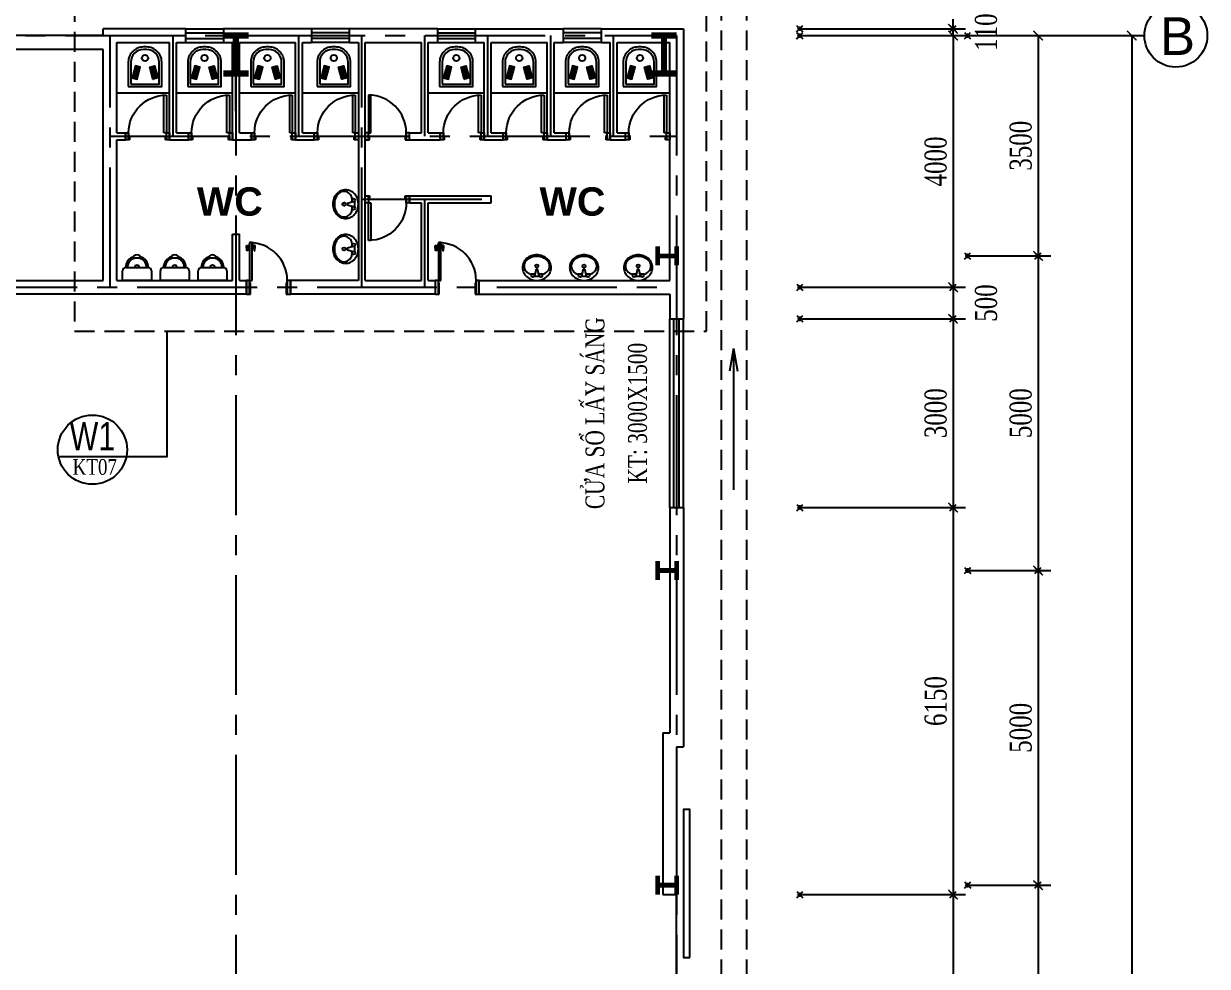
# Model space of a CAD drawing. Extents: x -32628 to 190565, y 82974 to 183560.
# Drawn here: x 14906 to 33709, y 113554 to 128534 of the extents above; entities that cross this region are included whole.
import ezdxf
from ezdxf.enums import TextEntityAlignment as Align

# ---------------------------------------------------------------- set-up
doc = ezdxf.new("R2010")
doc.units = 0
doc.header["$LTSCALE"] = 100
doc.header["$MEASUREMENT"] = 0
doc.header["$PDMODE"] = 35
doc.header["$PDSIZE"] = 50
doc.linetypes.add('CENTER2', pattern=[28.575, 19.05, -3.175, 3.175, -3.175])
doc.linetypes.add('HIDDEN2', pattern=[4.7625, 3.175, -1.5875])
doc.layers.get('0').update_dxf_attribs({"linetype": 'CONTINUOUS'})
for name, color, linetype in [('DWGshare.com_C-TIET_DWGshare.com', 1, 'HIDDEN2'), ('DWGshare.com_CUA_DWGshare.com', 13, 'CONTINUOUS'), ('DWGshare.com_DIM_DWGshare.com', 8, 'CONTINUOUS'), ('DWGshare.com_KHUAT_DWGshare.com', 145, 'HIDDEN2'), ('DWGshare.com_N-THAT_DWGshare.com', 195, 'CONTINUOUS'), ('DWGshare.com_TEXT_DWGshare.com', 2, 'CONTINUOUS'), ('DWGshare.com_THAY_DWGshare.com', 9, 'CONTINUOUS'), ('DWGshare.com_WALLS_BLINE_DWGshare.com', 251, 'CENTER2'), ('DWGshare.com_WALLS_DWGshare.com', 31, 'CONTINUOUS')]:
    doc.layers.add(name, color=color, linetype=linetype)
doc.layers.add('DWGshare.com_DEFPOINTS_DWGshare.com', color=7, linetype='CONTINUOUS', plot=False)
doc.styles.add('1', font='vntimeh.shx', dxfattribs={"width": 0.75})
doc.styles.add('4', font='', dxfattribs={"width": 0.8})
doc.styles.add('ATT', font='txt')
doc.styles.add('VHARIAL', font='')
doc.styles.add('VHAVANB', font='')
doc.styles.get('4').set_extended_font_data('.VnAvantH')
doc.styles.get('VHARIAL').set_extended_font_data('.VnArialH')
doc.styles.get('VHAVANB').set_extended_font_data('.VnArialH', bold=True)
doc.dimstyles.new('D2-100', dxfattribs={"dimtxt": 350, "dimasz": 150, "dimexe": 200, "dimexo": 0, "dimgap": 100, "dimtad": 1, "dimdec": 0, "dimzin": 0, "dimdsep": 46, "dimtxsty": '1', "dimblk1": 'ARCHTICK', "dimblk2": 'ARCHTICK', "dimsah": 1, "dimcen": 0.09, "dimclrd": 256, "dimclre": 256, "dimclrt": 2, "dimadec": 0, "dimazin": 0, "dimtfac": 1, "dimtdec": 0, "dimtmove": 2, "dimatfit": 3, "dimldrblk": 'ARCHTICK', "dimfxl": 1, "dimtolj": 1, "dimtzin": 0, "dimarcsym": 0})

# ---------------------------------------------------------------- blocks, each defined once
blk = doc.blocks.new('A$C03133CED')
h = blk.add_hatch()
h.set_pattern_fill('ANSI32', color=256, scale=4, angle=-15, style=0)
h.set_pattern_definition([(30, (-25221.448, -18027.77), (-19.05, 32.99557), []), (30, (-25204.1, -18032.42), (-19.05, 32.99557), [])])
h.paths.add_polyline_path([(61, 138), (139, 118), (190, 311), (113, 332)])
h = blk.add_hatch()
h.set_pattern_fill('ANSI32', color=256, scale=4, angle=-15, style=0)
h.set_pattern_definition([(150, (25751.448, -18027.77), (19.05, 32.99557), []), (150, (25734.1, -18032.42), (19.05, 32.99557), [])])
h.paths.add_polyline_path([(469, 138), (391, 118), (340, 311), (417, 332)])
for points in [[(0, 0), (530, 0), (530, 390, 0.414214), (290, 630), (240, 630, 0.414214), (0, 390)], [(40, 40), (490, 40), (490, 390, 0.414214), (290, 590), (240, 590, 0.414214), (40, 390)]]:
    blk.add_lwpolyline(points, format="xyb", close=True)
for points in [[(61, 138), (139, 118), (190, 311), (113, 332)], [(469, 138), (391, 118), (340, 311), (417, 332)]]:
    blk.add_lwpolyline(points, close=True)
blk.add_circle((265, 453), 50)
blk = doc.blocks.new('08PDRR02')
at = {"color": 0, "linetype": 'ByBlock'}
for p, q in [((1, 0), (0, 0)), ((0, 0), (0, -1)), ((1, -1), (1, 0)), ((0, -1), (1, -1))]:
    blk.add_line(p, q, dxfattribs=at)
blk = doc.blocks.new('08PDNB02')
at = {"color": 0, "linetype": 'ByBlock'}
for p, q in [((0, -1.62), (0, 1.62)), ((0, 1.62), (0.25, 1.62)), ((0.25, -1.62), (0.25, 1.62)), ((0.25, 0.38), (1.25, 0.38)), ((1.25, -0.55), (1.25, 2.75)), ((1.25, 2.75), (1.54, 2.75)), ((1.54, 2.75), (1.69, 2.59)), ((1.69, 2.59), (1.95, -0.13)), ((0.25, -1.62), (0, -1.62)), ((1.25, -0.38), (0.25, -0.38)), ((1.95, -0.55), (1.25, -0.55)), ((1.95, -0.13), (1.95, -0.55))]:
    blk.add_line(p, q, dxfattribs=at)
blk = doc.blocks.new('*U6')
at = {"color": 0, "linetype": 'Continuous'}
for p, q in [((0, 70), (0, 110)), ((0, 55), (0, -110)), ((600, 70), (600, 110)), ((600, 55), (600, -110))]:
    blk.add_line(p, q, dxfattribs=at)
blk.add_arc((0, 110), 600, 0, 90, dxfattribs=at)
at = {"color": 0, "linetype": 'Continuous', "xscale": 25.4, "yscale": 25.4, "zscale": 25.4, "rotation": 180}
blk.add_blockref('08PDNB02', (0, 650), dxfattribs=at)
at = {"color": 0, "linetype": 'Continuous', "xscale": 600, "yscale": 40, "rotation": 90}
blk.add_blockref('08PDRR02', (0, 110), dxfattribs=at)
at = {"color": 0, "linetype": 'Continuous', "xscale": 25.4, "yscale": -25.4, "zscale": 25.4}
blk.add_blockref('08PDNB02', (40, 650), dxfattribs=at)
at = {"color": 0, "linetype": 'Continuous'}
for p, xscale, yscale in [((-50, 110), 50, 220), ((0, 70), 15, 180), ((585, 70), 15, 180), ((600, 110), 50, 220)]:
    blk.add_blockref('08PDRR02', p, dxfattribs=dict(at, xscale=xscale, yscale=yscale))
blk = doc.blocks.new('*U265')
at = {"color": 0, "linetype": 'Continuous'}
for p, q in [((0, 15), (0, 55)), ((0, 0), (0, -55)), ((600, 15), (600, 55)), ((600, 0), (600, -55))]:
    blk.add_line(p, q, dxfattribs=at)
blk.add_arc((0, 55), 600, 0, 90, dxfattribs=at)
at = {"color": 0, "linetype": 'Continuous', "xscale": 600, "yscale": 40, "rotation": 90}
blk.add_blockref('08PDRR02', (0, 55), dxfattribs=at)
at = {"color": 0, "linetype": 'Continuous'}
for p, xscale, yscale in [((-50, 55), 50, 110), ((0, 15), 15, 70), ((585, 15), 15, 70), ((600, 55), 50, 110)]:
    blk.add_blockref('08PDRR02', p, dxfattribs=dict(at, xscale=xscale, yscale=yscale))
blk = doc.blocks.new('15PLAV04')
at = {"color": 0, "linetype": 'ByBlock'}
for p, q in [((2.5, -1.5), (2.5, 1.5)), ((7, 0.5), (3, 1.5)), ((4, 1.25), (4, 3.635323)), ((7, -0.5), (7, 0.5)), ((3, -1.5), (7, -0.5)), ((4, -3.628449), (4, -1.25))]:
    blk.add_line(p, q, dxfattribs=at)
blk.add_lwpolyline([(8, 9, 0.109452), (4.986152, 8.332258, 0.102376), (2.343146, 6.363961, 0.093737), (0.622313, 3.491319, 0.088426), (0, 0, 0.088426), (0.622313, -3.491319, 0.093737), (2.343146, -6.363961, 0.102376), (4.986152, -8.332258, 0.109452), (8, -9, 0.109452), (11.013848, -8.332258, 0.102376), (13.656854, -6.363961, 0.093737), (15.377687, -3.491319, 0.088426), (16, 0, 0.088426), (15.377687, 3.491319, 0.093737), (13.656854, 6.363961, 0.102376), (11.013848, 8.332258, 0.109452)], format="xyb", close=True, dxfattribs=at)
for centre in [(3, 2.5), (9, 0), (3, -2.5)]:
    blk.add_circle(centre, 1, dxfattribs=at)
for centre, radius, start, end in [((9.915843, 1.787992), 6.448105, 118.911201, 143.130102), ((9, 3.446272), 4.553728, 90, 118.911201), ((9, 3.446272), 4.553728, 61.088799, 90), ((8.084157, 1.787992), 6.448105, 36.869898, 61.088799), ((7, 3.635323), 3, 146.09549, 180), ((11.358035, 0.706347), 8.250845, 143.130102, 146.09549), ((6.641965, 0.706347), 8.250845, 17.257939, 36.869898), ((4.368267, 0), 10.631733, 0, 17.257939), ((4.368267, 0), 10.631733, 342.742061, 0), ((7, -3.628449), 3, 180, 212.259808), ((9.915843, -1.787992), 6.448105, 212.259808, 241.088799), ((8.084157, -1.787992), 6.448105, 298.911201, 323.130102), ((6.641965, -0.706347), 8.250845, 323.130102, 342.742061), ((9, -3.446272), 4.553728, 241.088799, 270), ((9, -3.446272), 4.553728, 270, 298.911201)]:
    blk.add_arc(centre, radius, start, end, dxfattribs=at)
at = {"color": 0, "linetype": 'ByBlock', "style": 'ATT'}
for tag, p, flags in [('ITEM', (0, -17.5), 3), ('ROOM_NUMBER', (0, -26.5), 1)]:
    blk.add_attdef(tag, p, '', height=6, dxfattribs=dict(at, flags=flags))
blk = doc.blocks.new('15PURN02')
at = {"color": 0, "linetype": 'ByBlock'}
for p, q in [((0, 9), (6, 9)), ((0, -9), (0, 9)), ((8, 7), (8, -7)), ((6, -9), (0, -9))]:
    blk.add_line(p, q, dxfattribs=at)
for centre, radius, start, end in [((6, 7), 2, 0, 90), ((8.25, 0.25), 6.75, 16.60688, 92.1211), ((8, 0), 1.5, 270, 90), ((8.25, 0.25), 5.75, 357.8789, 92.1211), ((13.5, 0), 2.5, 271.07073, 88.92927), ((6, -7), 2, 270, 0), ((8.25, -0.25), 6.75, 267.8789, 343.39312), ((8.25, -0.25), 5.75, 267.8789, 2.1211)]:
    blk.add_arc(centre, radius, start, end, dxfattribs=at)
at = {"color": 0, "linetype": 'ByBlock', "style": 'ATT'}
for tag, p, flags in [('ITEM', (0, -21), 3), ('ROOM_NUMBER', (0, -30), 1)]:
    blk.add_attdef(tag, p, '', height=6, dxfattribs=dict(at, flags=flags))
blk = doc.blocks.new('_ARCHTICK')
at = {"color": 0, "linetype": 'ByBlock', "const_width": 0.15}
blk.add_lwpolyline([(-0.5, -0.5), (0.5, 0.5)], dxfattribs=at)
blk = doc.blocks.new('*D66')
at = {"linetype": 'ByBlock', "transparency": 16777216}
for p, q in [((21078, 185263), (23712, 185263)), ((23512, 185263), (23512, 181263)), ((21078, 181263), (23712, 181263))]:
    blk.add_line(p, q, dxfattribs=at)
at = {"layer": 'DWGshare.com_DEFPOINTS_DWGshare.com', "color": 0, "linetype": 'ByBlock', "transparency": 16777216}
for p in [(21078, 185263), (21078, 181263), (23512, 181263)]:
    blk.add_point(p, dxfattribs=at)
at = {"linetype": 'ByBlock', "transparency": 16777216, "xscale": 150, "yscale": 150, "zscale": 150}
for p, rotation in [((23512, 185263), 90), ((23512, 181263), 270)]:
    blk.add_blockref('_ARCHTICK', p, dxfattribs=dict(at, rotation=rotation))
at = {"color": 2, "linetype": 'ByBlock', "transparency": 16777216, "insert": (23237, 183263), "char_height": 350, "attachment_point": 5, "rotation": 90, "style": '1'}
blk.add_mtext('\\A1;4000', dxfattribs=at)
blk = doc.blocks.new('*D67')
at = {"linetype": 'ByBlock', "transparency": 16777216}
for p, q in [((21078, 181263), (23712, 181263)), ((23512, 181263), (23512, 180763)), ((21078, 180763), (23712, 180763))]:
    blk.add_line(p, q, dxfattribs=at)
at = {"layer": 'DWGshare.com_DEFPOINTS_DWGshare.com', "color": 0, "linetype": 'ByBlock', "transparency": 16777216}
for p in [(21078, 181263), (21078, 180763), (23512, 180763)]:
    blk.add_point(p, dxfattribs=at)
at = {"linetype": 'ByBlock', "transparency": 16777216, "xscale": 150, "yscale": 150, "zscale": 150}
for p, rotation in [((23512, 181263), 90), ((23512, 180763), 270)]:
    blk.add_blockref('_ARCHTICK', p, dxfattribs=dict(at, rotation=rotation))
at = {"color": 2, "linetype": 'ByBlock', "transparency": 16777216, "insert": (24037, 181013), "char_height": 350, "attachment_point": 5, "rotation": 90, "style": '1'}
blk.add_mtext('\\A1;500', dxfattribs=at)
blk = doc.blocks.new('*D68')
at = {"linetype": 'ByBlock', "transparency": 16777216}
for p, q in [((29670, 123844), (29670, 120844)), ((27236, 120844), (29870, 120844))]:
    blk.add_line(p, q, dxfattribs=at)
at = {"layer": 'DWGshare.com_DEFPOINTS_DWGshare.com', "color": 0, "linetype": 'ByBlock', "transparency": 16777216}
for p in [(27236, 123844), (27236, 120844), (29670, 120844)]:
    blk.add_point(p, dxfattribs=at)
at = {"linetype": 'ByBlock', "transparency": 16777216, "xscale": 150, "yscale": 150, "zscale": 150}
for p, rotation in [((29670, 123844), 90), ((29670, 120844), 270)]:
    blk.add_blockref('_ARCHTICK', p, dxfattribs=dict(at, rotation=rotation))
at = {"color": 2, "linetype": 'ByBlock', "transparency": 16777216, "insert": (29395, 122344), "char_height": 350, "attachment_point": 5, "rotation": 90, "style": '1'}
blk.add_mtext('\\A1;3000', dxfattribs=at)
blk = doc.blocks.new('*D69')
at = {"linetype": 'ByBlock', "transparency": 16777216}
for p, q in [((29670, 120844), (29670, 114694)), ((27236, 114694), (29870, 114694))]:
    blk.add_line(p, q, dxfattribs=at)
at = {"layer": 'DWGshare.com_DEFPOINTS_DWGshare.com', "color": 0, "linetype": 'ByBlock', "transparency": 16777216}
for p in [(27236, 120844), (27236, 114694), (29670, 114694)]:
    blk.add_point(p, dxfattribs=at)
at = {"linetype": 'ByBlock', "transparency": 16777216, "xscale": 150, "yscale": 150, "zscale": 150}
for p, rotation in [((29670, 120844), 90), ((29670, 114694), 270)]:
    blk.add_blockref('_ARCHTICK', p, dxfattribs=dict(at, rotation=rotation))
at = {"color": 2, "linetype": 'ByBlock', "transparency": 16777216, "insert": (29395, 117769), "char_height": 350, "attachment_point": 5, "rotation": 90, "style": '1'}
blk.add_mtext('\\A1;6150', dxfattribs=at)
blk = doc.blocks.new('*D70')
at = {"linetype": 'ByBlock', "transparency": 16777216}
for p, q in [((29670, 114694), (29670, 109994)), ((27236, 109994), (29870, 109994))]:
    blk.add_line(p, q, dxfattribs=at)
at = {"layer": 'DWGshare.com_DEFPOINTS_DWGshare.com', "color": 0, "linetype": 'ByBlock', "transparency": 16777216}
for p in [(27236, 114694), (27236, 109994), (29670, 109994)]:
    blk.add_point(p, dxfattribs=at)
at = {"linetype": 'ByBlock', "transparency": 16777216, "xscale": 150, "yscale": 150, "zscale": 150}
for p, rotation in [((29670, 114694), 90), ((29670, 109994), 270)]:
    blk.add_blockref('_ARCHTICK', p, dxfattribs=dict(at, rotation=rotation))
at = {"color": 2, "linetype": 'ByBlock', "transparency": 16777216, "insert": (29395, 112344), "char_height": 350, "attachment_point": 5, "rotation": 90, "style": '1'}
blk.add_mtext('\\A1;4700', dxfattribs=at)
blk = doc.blocks.new('*D74')
at = {"linetype": 'ByBlock', "transparency": 16777216}
for p, q in [((23202, 185263), (24523, 185263)), ((24323, 185263), (24323, 181763)), ((23202, 181763), (24523, 181763))]:
    blk.add_line(p, q, dxfattribs=at)
at = {"layer": 'DWGshare.com_DEFPOINTS_DWGshare.com', "color": 0, "linetype": 'ByBlock', "transparency": 16777216}
for p in [(23202, 185263), (23202, 181763), (24323, 181763)]:
    blk.add_point(p, dxfattribs=at)
at = {"linetype": 'ByBlock', "transparency": 16777216, "xscale": 150, "yscale": 150, "zscale": 150}
for p, rotation in [((24323, 185263), 90), ((24323, 181763), 270)]:
    blk.add_blockref('_ARCHTICK', p, dxfattribs=dict(at, rotation=rotation))
at = {"color": 2, "linetype": 'ByBlock', "transparency": 16777216, "insert": (24048, 183513), "char_height": 350, "attachment_point": 5, "rotation": 90, "style": '1'}
blk.add_mtext('\\A1;3500', dxfattribs=at)
blk = doc.blocks.new('*D75')
at = {"linetype": 'ByBlock', "transparency": 16777216}
for p, q in [((23202, 181763), (24523, 181763)), ((24323, 181763), (24323, 176763)), ((23202, 176763), (24523, 176763))]:
    blk.add_line(p, q, dxfattribs=at)
at = {"layer": 'DWGshare.com_DEFPOINTS_DWGshare.com', "color": 0, "linetype": 'ByBlock', "transparency": 16777216}
for p in [(23202, 181763), (23202, 176763), (24323, 176763)]:
    blk.add_point(p, dxfattribs=at)
at = {"linetype": 'ByBlock', "transparency": 16777216, "xscale": 150, "yscale": 150, "zscale": 150}
for p, rotation in [((24323, 181763), 90), ((24323, 176763), 270)]:
    blk.add_blockref('_ARCHTICK', p, dxfattribs=dict(at, rotation=rotation))
at = {"color": 2, "linetype": 'ByBlock', "transparency": 16777216, "insert": (24048, 179263), "char_height": 350, "attachment_point": 5, "rotation": 90, "style": '1'}
blk.add_mtext('\\A1;5000', dxfattribs=at)
blk = doc.blocks.new('*D76')
at = {"linetype": 'ByBlock', "transparency": 16777216}
for p, q in [((31021, 119844), (31021, 114844)), ((29900, 114844), (31221, 114844))]:
    blk.add_line(p, q, dxfattribs=at)
at = {"layer": 'DWGshare.com_DEFPOINTS_DWGshare.com', "color": 0, "linetype": 'ByBlock', "transparency": 16777216}
for p in [(29900, 119844), (29900, 114844), (31021, 114844)]:
    blk.add_point(p, dxfattribs=at)
at = {"linetype": 'ByBlock', "transparency": 16777216, "xscale": 150, "yscale": 150, "zscale": 150}
for p, rotation in [((31021, 119844), 90), ((31021, 114844), 270)]:
    blk.add_blockref('_ARCHTICK', p, dxfattribs=dict(at, rotation=rotation))
at = {"color": 2, "linetype": 'ByBlock', "transparency": 16777216, "insert": (30746, 117344), "char_height": 350, "attachment_point": 5, "rotation": 90, "style": '1'}
blk.add_mtext('\\A1;5000', dxfattribs=at)
blk = doc.blocks.new('*D77')
at = {"linetype": 'ByBlock', "transparency": 16777216}
for p, q in [((31021, 114844), (31021, 109844)), ((29900, 109844), (31221, 109844))]:
    blk.add_line(p, q, dxfattribs=at)
at = {"layer": 'DWGshare.com_DEFPOINTS_DWGshare.com', "color": 0, "linetype": 'ByBlock', "transparency": 16777216}
for p in [(29900, 114844), (29900, 109844), (31021, 109844)]:
    blk.add_point(p, dxfattribs=at)
at = {"linetype": 'ByBlock', "transparency": 16777216, "xscale": 150, "yscale": 150, "zscale": 150}
for p, rotation in [((31021, 114844), 90), ((31021, 109844), 270)]:
    blk.add_blockref('_ARCHTICK', p, dxfattribs=dict(at, rotation=rotation))
at = {"color": 2, "linetype": 'ByBlock', "transparency": 16777216, "insert": (30746, 112344), "char_height": 350, "attachment_point": 5, "rotation": 90, "style": '1'}
blk.add_mtext('\\A1;5000', dxfattribs=at)
blk = doc.blocks.new('*D81')
at = {"linetype": 'ByBlock', "transparency": 16777216}
for p, q in [((21078, 185263), (26552, 185263)), ((26352, 185263), (26352, 153263)), ((21078, 153263), (26552, 153263))]:
    blk.add_line(p, q, dxfattribs=at)
at = {"layer": 'DWGshare.com_DEFPOINTS_DWGshare.com', "color": 0, "linetype": 'ByBlock', "transparency": 16777216}
for p in [(21078, 185263), (21078, 153263), (26352, 153263)]:
    blk.add_point(p, dxfattribs=at)
at = {"linetype": 'ByBlock', "transparency": 16777216, "xscale": 150, "yscale": 150, "zscale": 150}
for p, rotation in [((26352, 185263), 90), ((26352, 153263), 270)]:
    blk.add_blockref('_ARCHTICK', p, dxfattribs=dict(at, rotation=rotation))
at = {"color": 2, "linetype": 'ByBlock', "transparency": 16777216, "insert": (26077, 169263), "char_height": 350, "attachment_point": 5, "rotation": 90, "style": '1'}
blk.add_mtext('\\A1;32000', dxfattribs=at)
blk = doc.blocks.new('*D140')
at = {"linetype": 'ByBlock', "transparency": 16777216}
for p, q in [((159454, 128454), (162088, 128454)), ((161888, 128454), (161888, 128604)), ((161888, 128344), (161888, 128454)), ((161888, 128344), (161888, 128454)), ((159454, 128344), (162088, 128344)), ((161888, 128344), (161888, 128194))]:
    blk.add_line(p, q, dxfattribs=at)
at = {"layer": 'DWGshare.com_DEFPOINTS_DWGshare.com', "color": 0, "linetype": 'ByBlock', "transparency": 16777216}
for p in [(159454, 128454), (161888, 128454), (159454, 128344)]:
    blk.add_point(p, dxfattribs=at)
at = {"linetype": 'ByBlock', "transparency": 16777216, "xscale": 150, "yscale": 150, "zscale": 150}
for p, rotation in [((161888, 128454), 270), ((161888, 128344), 90)]:
    blk.add_blockref('_ARCHTICK', p, dxfattribs=dict(at, rotation=rotation))
at = {"color": 2, "linetype": 'ByBlock', "transparency": 16777216, "insert": (162413, 128399), "char_height": 350, "attachment_point": 5, "rotation": 90, "style": '1'}
blk.add_mtext('\\A1;110', dxfattribs=at)

msp = doc.modelspace()

# ---------------------------------------------------------------- linework, layer by layer
at = {"layer": 'DWGshare.com_C-TIET_DWGshare.com'}
msp.add_lwpolyline([(15712.2, 123648.2), (25754.1, 123648.2), (25754.1, 128880.6), (15712.2, 128880.6)], close=True, dxfattribs=at)
at = {"layer": 'DWGshare.com_CUA_DWGshare.com'}
for p, q in [((17478.2, 128453.9), (18078.2, 128453.9)), ((20078.2, 128453.9), (19478.2, 128453.9)), ((21478.2, 128453.9), (22078.2, 128453.9)), ((24078.2, 128453.9), (23478.2, 128453.9)), ((17478.2, 128387), (18078.2, 128387)), ((17478.2, 128300.7), (18078.2, 128300.7)), ((20078.2, 128387), (19478.2, 128387)), ((20078.2, 128300.7), (19478.2, 128300.7)), ((21478.2, 128387), (22078.2, 128387)), ((21478.2, 128300.7), (22078.2, 128300.7)), ((24078.2, 128387), (23478.2, 128387)), ((24078.2, 128300.7), (23478.2, 128300.7)), ((17478.2, 128233.9), (18078.2, 128233.9)), ((20078.2, 128233.9), (19478.2, 128233.9)), ((21478.2, 128233.9), (22078.2, 128233.9)), ((24078.2, 128233.9), (23478.2, 128233.9)), ((25168.2, 120843.9), (25168.2, 123843.9)), ((25235, 120843.9), (25235, 123843.9)), ((25321.3, 120843.9), (25321.3, 123843.9)), ((25388.2, 120843.9), (25388.2, 123843.9))]:
    msp.add_line(p, q, dxfattribs=at)
msp.add_lwpolyline([(25488.2, 113693.9), (25488.2, 116043.9), (25388.2, 116043.9), (25388.2, 113693.9)], close=True, dxfattribs=at)
at = {"layer": 'DWGshare.com_DIM_DWGshare.com'}
for q in [(26118.9, 123011.1), (26182.3, 121126.7), (26245.6, 123011.1)]:
    msp.add_line((26182.3, 123369.6), q, dxfattribs=at)
at = {"layer": 'DWGshare.com_KHUAT_DWGshare.com'}
for p, q in [((25988.2, 128903.9), (25988.2, 95783.9)), ((26388.2, 128903.9), (26388.2, 95783.9))]:
    msp.add_line(p, q, dxfattribs=at)
at = {"layer": 'DWGshare.com_TEXT_DWGshare.com'}
msp.add_lwpolyline([(15458.3, 121657.4), (17182.9, 121657.4), (17182.9, 123648.2)], dxfattribs=at)
for centre, radius in [((33209.4, 128343.9), 500), ((15997.9, 121763.7), 550)]:
    msp.add_circle(centre, radius, dxfattribs=at)
at = {"layer": 'DWGshare.com_THAY_DWGshare.com'}
for p, q in [((16388.2, 127433.9), (17223.2, 127433.9)), ((17333.2, 127433.9), (18223.2, 127433.9)), ((18333.2, 127433.9), (19223.2, 127433.9)), ((19333.2, 127433.9), (20223.2, 127433.9)), ((21333.2, 127433.9), (22223.2, 127433.9)), ((22333.2, 127433.9), (23223.2, 127433.9)), ((23333.2, 127433.9), (24223.2, 127433.9)), ((24333.2, 127433.9), (25168.2, 127433.9)), ((25278.2, 109993.9), (25278.2, 114693.9))]:
    msp.add_line(p, q, dxfattribs=at)
at = {"layer": 'DWGshare.com_WALLS_BLINE_DWGshare.com'}
for p, q in [((-18721.8, 128343.9), (25278.2, 128343.9)), ((16278.2, 124343.9), (16278.2, 128343.9)), ((17278.2, 126743.9), (17278.2, 128343.9)), ((18278.2, 128343.9), (18278.2, 96233.9)), ((18278.2, 127143.9), (18278.2, 128343.9)), ((19278.2, 126743.9), (19278.2, 128343.9)), ((20278.2, 124343.9), (20278.2, 128343.9)), ((21278.2, 126743.9), (21278.2, 128343.9)), ((22278.2, 126743.9), (22278.2, 128343.9)), ((23278.2, 126743.9), (23278.2, 128343.9)), ((24278.2, 126743.9), (24278.2, 128343.9)), ((25278.2, 128343.9), (25278.2, 96343.9)), ((16278.2, 126743.9), (25278.2, 126743.9)), ((20278.2, 125743.9), (22333.2, 125743.9)), ((21278.2, 124343.9), (21278.2, 125743.9)), ((5278.2, 124343.9), (25278.2, 124343.9))]:
    msp.add_line(p, q, dxfattribs=at)
at = {"layer": 'DWGshare.com_WALLS_DWGshare.com'}
for p, q in [((17478.2, 128453.9), (16168.2, 128453.9)), ((16168.2, 128343.9), (16168.2, 128453.9)), ((17478.2, 128453.9), (17478.2, 128233.9)), ((18078.2, 128453.9), (18078.2, 128233.9)), ((19478.2, 128453.9), (18078.2, 128453.9)), ((19478.2, 128453.9), (19478.2, 128233.9)), ((21478.2, 128453.9), (20078.2, 128453.9)), ((20078.2, 128453.9), (20078.2, 128233.9)), ((21478.2, 128453.9), (21478.2, 128233.9)), ((22078.2, 128453.9), (22078.2, 128233.9)), ((22078.2, 128453.9), (23478.2, 128453.9)), ((23478.2, 128453.9), (23478.2, 128233.9)), ((24078.2, 128453.9), (24078.2, 128233.9)), ((24078.2, 128453.9), (25388.2, 128453.9)), ((25388.2, 128453.9), (25388.2, 123843.9)), ((16168.2, 128343.9), (1878.2, 128343.9)), ((16168.2, 128123.9), (5388.2, 128123.9)), ((16168.2, 124453.9), (16168.2, 128123.9)), ((16388.2, 126798.9), (16388.2, 128233.9)), ((16388.2, 128233.9), (17223.2, 128233.9)), ((17223.2, 126688.9), (17223.2, 128233.9)), ((17333.2, 126798.9), (17333.2, 128233.9)), ((17333.2, 128233.9), (17478.2, 128233.9)), ((18078.2, 128233.9), (18223.2, 128233.9)), ((18223.2, 126688.9), (18223.2, 128233.9)), ((18333.2, 126798.9), (18333.2, 128233.9)), ((18333.2, 128233.9), (19223.2, 128233.9)), ((19223.2, 126688.9), (19223.2, 128233.9)), ((19333.2, 126798.9), (19333.2, 128233.9)), ((19333.2, 128233.9), (19478.2, 128233.9)), ((20078.2, 128233.9), (20223.2, 128233.9)), ((20223.2, 128233.9), (20223.2, 124453.9)), ((20333.2, 124453.9), (20333.2, 128233.9)), ((20333.2, 128233.9), (21223.2, 128233.9)), ((21223.2, 126798.9), (21223.2, 128233.9)), ((21333.2, 126798.9), (21333.2, 128233.9)), ((21333.2, 128233.9), (21478.2, 128233.9)), ((22078.2, 128233.9), (22223.2, 128233.9)), ((22223.2, 126688.9), (22223.2, 128233.9)), ((22333.2, 126798.9), (22333.2, 128233.9)), ((22333.2, 128233.9), (23223.2, 128233.9)), ((23223.2, 126688.9), (23223.2, 128233.9)), ((23333.2, 126798.9), (23333.2, 128233.9)), ((23333.2, 128233.9), (23478.2, 128233.9)), ((24078.2, 128233.9), (24223.2, 128233.9)), ((24223.2, 126688.9), (24223.2, 128233.9)), ((24333.2, 126798.9), (24333.2, 128233.9)), ((24333.2, 128233.9), (25168.2, 128233.9)), ((25168.2, 124453.9), (25168.2, 128233.9)), ((16388.2, 126798.9), (16523.2, 126798.9)), ((16523.2, 126798.9), (16523.2, 126688.9)), ((17333.2, 126798.9), (17523.2, 126798.9)), ((17523.2, 126798.9), (17523.2, 126688.9)), ((18333.2, 126798.9), (18523.2, 126798.9)), ((18523.2, 126798.9), (18523.2, 126688.9)), ((19333.2, 126798.9), (19523.2, 126798.9)), ((19523.2, 126798.9), (19523.2, 126688.9)), ((21033.2, 126688.9), (21033.2, 126798.9)), ((21033.2, 126798.9), (21223.2, 126798.9)), ((21333.2, 126798.9), (21523.2, 126798.9)), ((21523.2, 126798.9), (21523.2, 126688.9)), ((22333.2, 126798.9), (22523.2, 126798.9)), ((22523.2, 126798.9), (22523.2, 126688.9)), ((23333.2, 126798.9), (23523.2, 126798.9)), ((23523.2, 126688.9), (23523.2, 126798.9)), ((24333.2, 126798.9), (24468.2, 126798.9)), ((24468.2, 126688.9), (24468.2, 126798.9)), ((16388.2, 124453.9), (16388.2, 126688.9)), ((16388.2, 126688.9), (16523.2, 126688.9)), ((17223.2, 126688.9), (17523.2, 126688.9)), ((18223.2, 126688.9), (18523.2, 126688.9)), ((19223.2, 126688.9), (19523.2, 126688.9)), ((21033.2, 126688.9), (21523.2, 126688.9)), ((22223.2, 126688.9), (22523.2, 126688.9)), ((23223.2, 126688.9), (23523.2, 126688.9)), ((24223.2, 126688.9), (24468.2, 126688.9)), ((21033.2, 125798.9), (22333.2, 125798.9)), ((21033.2, 125688.9), (21033.2, 125798.9)), ((22333.2, 125688.9), (22333.2, 125798.9)), ((21033.2, 125688.9), (21223.2, 125688.9)), ((21223.2, 124453.9), (21223.2, 125688.9)), ((21333.2, 125688.9), (22333.2, 125688.9)), ((21333.2, 124453.9), (21333.2, 125688.9)), ((18223.2, 124453.9), (18223.2, 125188.9)), ((18223.2, 125188.9), (18333.2, 125188.9)), ((18333.2, 124453.9), (18333.2, 125188.9)), ((6508.2, 124453.9), (16168.2, 124453.9)), ((16388.2, 124453.9), (18223.2, 124453.9)), ((18333.2, 124453.9), (18443.2, 124453.9)), ((18443.2, 124233.9), (18443.2, 124453.9)), ((20223.2, 124453.9), (19143.2, 124453.9)), ((19143.2, 124453.9), (19143.2, 124233.9)), ((20333.2, 124453.9), (21223.2, 124453.9)), ((21333.2, 124453.9), (21443.2, 124453.9)), ((21443.2, 124453.9), (21443.2, 124233.9)), ((22143.2, 124453.9), (25168.2, 124453.9)), ((22143.2, 124233.9), (22143.2, 124453.9)), ((18443.2, 124233.9), (6508.2, 124233.9)), ((21443.2, 124233.9), (19143.2, 124233.9)), ((22143.2, 124233.9), (25168.2, 124233.9)), ((25168.2, 124233.9), (25168.2, 123843.9)), ((25168.2, 123843.9), (25388.2, 123843.9)), ((25168.2, 120843.9), (25168.2, 117263.9)), ((25168.2, 120843.9), (25388.2, 120843.9)), ((25388.2, 120843.9), (25388.2, 117043.9)), ((25058.2, 117263.9), (25058.2, 114693.9)), ((25058.2, 117263.9), (25168.2, 117263.9)), ((25278.2, 117043.9), (25388.2, 117043.9)), ((25278.2, 117043.9), (25278.2, 114693.9)), ((25058.2, 114693.9), (25278.2, 114693.9))]:
    msp.add_line(p, q, dxfattribs=at)
for points, const_width in [([(18478.2, 128343.9), (18078.2, 128343.9)], 100), ([(18278.2, 128343.9), (18278.2, 127743.9)], 100), ([(25278.2, 128343.9), (24878.2, 128343.9)], 100), ([(25078.2, 128343.9), (25078.2, 127743.9)], 100), ([(18478.2, 127743.9), (18078.2, 127743.9)], 100), ([(25278.2, 127743.9), (24878.2, 127743.9)], 100), ([(24978.2, 124993.9), (24978.2, 124693.9)], 75), ([(25278.2, 124843.9), (24978.2, 124843.9)], 75), ([(25278.2, 124993.9), (25278.2, 124693.9)], 75), ([(24978.2, 119693.9), (24978.2, 119993.9)], 75), ([(25278.2, 119693.9), (25278.2, 119993.9)], 75), ([(25278.2, 119843.9), (24978.2, 119843.9)], 75), ([(24978.2, 114993.9), (24978.2, 114693.9)], 75), ([(25278.2, 114993.9), (25278.2, 114693.9)], 75), ([(25278.2, 114843.9), (24978.2, 114843.9)], 75)]:
    msp.add_lwpolyline(points, dxfattribs=dict(at, const_width=const_width))

# ---------------------------------------------------------------- block references
at = {"layer": 'DWGshare.com_CUA_DWGshare.com', "xscale": -1}
for p in [(17173.2, 126743.9), (18173.2, 126743.9), (19173.2, 126743.9), (20173.2, 126743.9), (22173.2, 126743.9), (23173.2, 126743.9), (24173.2, 126743.9), (25118.2, 126743.9)]:
    msp.add_blockref('*U265', p, dxfattribs=at)
at = {"layer": 'DWGshare.com_CUA_DWGshare.com'}
for name, p in [('*U265', (20383.2, 126743.9)), ('*U6', (18493.2, 124343.9)), ('*U6', (21493.2, 124343.9))]:
    msp.add_blockref(name, p, dxfattribs=at)
at = {"layer": 'DWGshare.com_CUA_DWGshare.com', "xscale": -1, "rotation": 180}
msp.add_blockref('*U265', (20383.2, 125743.9), dxfattribs=at)
at = {"layer": 'DWGshare.com_N-THAT_DWGshare.com'}
for p in [(16568.2, 127533.9), (17513.2, 127533.9), (18513.2, 127533.9), (19568.2, 127533.9), (21513.2, 127533.9), (22513.2, 127533.9), (23513.2, 127533.9), (24430.7, 127533.9)]:
    msp.add_blockref('A$C03133CED', p, dxfattribs=at)
at = {"layer": 'DWGshare.com_N-THAT_DWGshare.com', "xscale": 25.4, "yscale": 25.4, "zscale": 25.4}
for name, p, rotation in [('15PLAV04', (20223.2, 125665.9), 180), ('15PLAV04', (20223.2, 124953.9), 180), ('15PURN02', (16705.7, 124453.9), 90), ('15PURN02', (17305.7, 124453.9), 90), ('15PURN02', (17905.7, 124453.9), 90), ('15PLAV04', (23057.7, 124453.9), 90), ('15PLAV04', (23807.7, 124453.9), 90), ('15PLAV04', (24667.7, 124453.9), 90)]:
    msp.add_blockref(name, p, dxfattribs=dict(at, rotation=rotation))

# ---------------------------------------------------------------- texts
at = {"layer": 'DWGshare.com_TEXT_DWGshare.com', "style": 'VHARIAL'}
msp.add_text('b', height=600, dxfattribs=at).set_placement((32956.1, 128036.1))
at = {"layer": 'DWGshare.com_TEXT_DWGshare.com', "style": 'VHAVANB'}
for p in [(18181.1, 125708), (23624.1, 125708)]:
    msp.add_text('wc', height=450, dxfattribs=at).set_placement(p, align=Align.MIDDLE)
at = {"layer": 'DWGshare.com_TEXT_DWGshare.com', "style": '1', "width": 0.75}
for s, p in [('cöa sæ lÊy s¸ng', (23929.8, 122343.9)), ('kt: 3000x1500', (24657.9, 122343.9))]:
    msp.add_text(s, height=300, rotation=90, dxfattribs=at).set_placement(p, align=Align.MIDDLE)
at = {"layer": 'DWGshare.com_TEXT_DWGshare.com', "style": '4', "width": 0.8}
msp.add_text('w1', height=450, dxfattribs=at).set_placement((15997.9, 121753.9), align=Align.CENTER)
at = {"layer": 'DWGshare.com_TEXT_DWGshare.com', "style": '1', "width": 0.8}
msp.add_text('kt07', height=250, dxfattribs=at).set_placement((15683.1, 121364.4))

# ---------------------------------------------------------------- dimensions: what is measured, and where the dimension line sits
at = {"layer": 'DWGshare.com_DIM_DWGshare.com'}
for base, p1, p2, picture, middle, set_off in [((29669.8, 128453.9), (27235.9, 128343.9), (27235.9, 128453.9), '*D140', (30194.8, 128398.9), (-132218.5, 0)), ((29669.8, 124343.9), (27235.9, 128343.9), (27235.9, 124343.9), '*D66', (29394.8, 126343.9), (6157.9, -56918.9)), ((32509.4, 96343.9), (27235.9, 128343.9), (27235.9, 96343.9), '*D81', (32234.4, 112343.9), (6157.9, -56918.9)), ((31020.9, 124843.9), (29900.1, 128343.9), (29900.1, 124843.9), '*D74', (30206, 126593.9), (6697.7, -56918.9)), ((31020.9, 119843.9), (29900.1, 124843.9), (29900.1, 119843.9), '*D75', (30206, 122343.9), (6697.7, -56918.9)), ((29669.8, 123843.9), (27235.9, 124343.9), (27235.9, 123843.9), '*D67', (30194.8, 124093.9), (6157.9, -56918.9))]:
    dim = msp.add_linear_dim(base=base, p1=p1, p2=p2, angle=90, dimstyle='D2-100', dxfattribs=at)
    dim.commit()
    dim.dimension.update_dxf_attribs({"geometry": picture, "text_midpoint": middle, "insert": set_off})
for base, p1, p2, picture, middle in [((29669.8, 120843.9), (27235.9, 123843.9), (27235.9, 120843.9), '*D68', (29394.8, 122343.9)), ((29669.8, 114693.9), (27235.9, 120843.9), (27235.9, 114693.9), '*D69', (29394.8, 117768.9)), ((31020.9, 114843.9), (29900.1, 119843.9), (29900.1, 114843.9), '*D76', (30745.9, 117343.9)), ((31020.9, 109843.9), (29900.1, 114843.9), (29900.1, 109843.9), '*D77', (30745.9, 112343.9)), ((29669.8, 109993.9), (27235.9, 114693.9), (27235.9, 109993.9), '*D70', (29394.8, 112343.9))]:
    dim = msp.add_linear_dim(base=base, p1=p1, p2=p2, angle=90, dimstyle='D2-100', override={"dimse1": 1}, dxfattribs=at)
    dim.commit()
    dim.dimension.update_dxf_attribs({"geometry": picture, "text_midpoint": middle})

doc.saveas('drawing.dxf')
